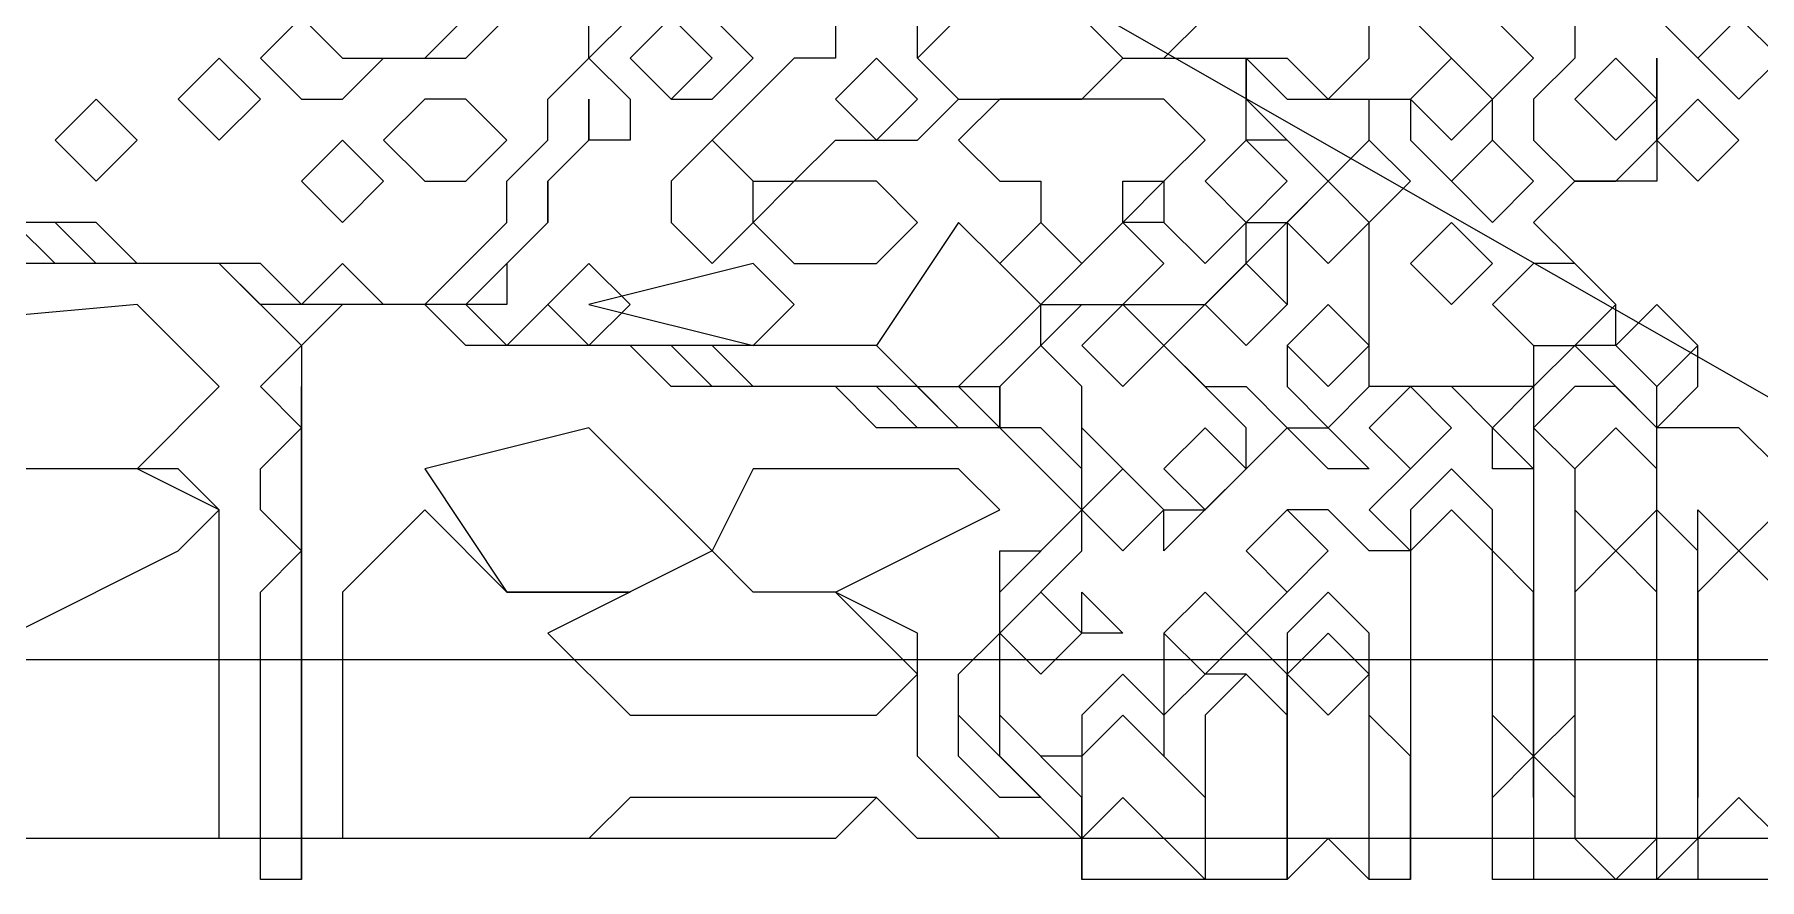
# Model space of a CAD drawing. Extents: x 46 to 224, y 52 to 151.
# Drawn here: x 138.21 to 163.21, y 51.81 to 64.06 of the extents above; entities that cross this region are included whole.
import ezdxf

# ---------------------------------------------------------------- set-up
doc = ezdxf.new("R2010")
doc.units = 0
doc.layers.add('OUTLINE', color=1, linetype='CONTINUOUS')

msp = doc.modelspace()

# ---------------------------------------------------------------- linework, layer by layer
for p, q in [((142.6722, 64.9088), (141.4818, 63.7183)), ((149.8151, 64.9088), (149.8151, 63.7183)), ((158.7437, 63.7183), (157.5532, 64.9088)), ((142.077, 64.3135), (142.6722, 63.7183)), ((143.8627, 63.7183), (144.4579, 64.3135)), ((144.4579, 63.7183), (145.0532, 64.3135)), ((146.8389, 64.3135), (146.2437, 63.7183)), ((146.2437, 63.7183), (146.2437, 64.3135)), ((146.8389, 64.3135), (146.2437, 63.7183)), ((146.2437, 63.7183), (146.2437, 64.3135)), ((147.4341, 64.3135), (146.8389, 63.7183)), ((147.4341, 64.3135), (146.8389, 63.7183)), ((148.0294, 63.7183), (147.4341, 64.3135)), ((148.6246, 63.7183), (148.0294, 64.3135)), ((151.0056, 63.7183), (151.0056, 64.3135)), ((151.6008, 64.3135), (151.0056, 63.7183)), ((153.3865, 64.3135), (153.9818, 63.7183)), ((154.577, 63.7183), (155.1722, 64.3135)), ((157.5532, 63.7183), (157.5532, 64.3135)), ((158.7437, 63.7183), (158.1484, 64.3135)), ((158.7437, 63.7183), (158.1484, 64.3135)), ((159.9341, 63.7183), (159.3389, 64.3135)), ((160.5294, 64.3135), (160.5294, 63.7183)), ((161.7198, 64.3135), (162.3151, 63.7183)), ((162.3151, 63.7183), (162.9103, 64.3135)), ((162.9103, 64.3135), (162.3151, 63.7183)), ((163.5056, 63.7183), (162.9103, 64.3135)), ((140.8865, 63.7183), (140.2913, 63.123)), ((141.4818, 63.123), (140.8865, 63.7183)), ((141.4818, 63.7183), (142.077, 63.123)), ((142.6722, 63.123), (143.2675, 63.7183)), ((142.6722, 63.7183), (143.8627, 63.7183)), ((143.2675, 63.7183), (144.4579, 63.7183)), ((145.6484, 63.123), (146.2437, 63.7183)), ((145.6484, 63.123), (146.2437, 63.7183)), ((146.2437, 63.7183), (146.8389, 63.123)), ((146.2437, 63.7183), (146.8389, 63.123)), ((146.8389, 63.7183), (147.4341, 63.123)), ((146.8389, 63.7183), (147.4341, 63.123)), ((147.4341, 63.123), (148.0294, 63.7183)), ((149.2198, 63.7183), (148.0294, 62.5278)), ((148.0294, 63.123), (148.6246, 63.7183)), ((149.8151, 63.7183), (149.2198, 63.7183)), ((150.4103, 63.7183), (149.8151, 63.123)), ((151.0056, 63.123), (150.4103, 63.7183)), ((151.6008, 63.123), (151.0056, 63.7183)), ((151.0056, 63.7183), (151.6008, 63.123)), ((153.3865, 63.123), (153.9818, 63.7183)), ((153.9818, 63.7183), (156.3627, 63.7183)), ((153.9818, 63.7183), (154.577, 63.7183)), ((155.7675, 62.5278), (155.7675, 63.7183)), ((155.7675, 63.7183), (155.7675, 63.123)), ((155.7675, 62.5278), (155.7675, 63.7183)), ((155.7675, 63.7183), (156.3627, 63.123)), ((155.7675, 62.5278), (155.7675, 63.7183)), ((155.7675, 63.7183), (156.3627, 63.123)), ((156.3627, 63.7183), (156.9579, 63.123)), ((156.9579, 63.123), (157.5532, 63.7183)), ((158.1484, 63.123), (158.7437, 63.7183)), ((158.7437, 63.7183), (158.1484, 63.123)), ((158.1484, 63.123), (158.7437, 63.7183)), ((158.7437, 63.7183), (158.1484, 63.123)), ((158.1484, 63.123), (158.7437, 63.7183)), ((158.7437, 63.7183), (158.1484, 63.123)), ((159.3389, 63.123), (158.7437, 63.7183)), ((159.3389, 63.123), (158.7437, 63.7183)), ((159.3389, 63.123), (158.7437, 63.7183)), ((159.3389, 63.123), (159.9341, 63.7183)), ((160.5294, 63.7183), (159.9341, 63.123)), ((161.1246, 63.7183), (160.5294, 63.123)), ((161.1246, 63.7183), (160.5294, 63.123)), ((161.1246, 63.7183), (160.5294, 63.123)), ((161.7198, 63.123), (161.1246, 63.7183)), ((161.7198, 63.123), (161.1246, 63.7183)), ((161.7198, 63.123), (161.1246, 63.7183)), ((161.7198, 62.5278), (161.7198, 63.7183)), ((161.7198, 63.7183), (161.7198, 61.9326)), ((162.3151, 63.7183), (162.9103, 63.123)), ((162.9103, 63.123), (163.5056, 63.7183)), ((139.1008, 63.123), (138.5056, 62.5278)), ((139.696, 62.5278), (139.1008, 63.123)), ((140.2913, 63.123), (140.8865, 62.5278)), ((140.8865, 62.5278), (141.4818, 63.123)), ((142.077, 63.123), (142.6722, 63.123)), ((143.8627, 63.123), (143.2675, 62.5278)), ((144.4579, 63.123), (143.8627, 63.123)), ((145.0532, 62.5278), (144.4579, 63.123)), ((145.6484, 62.5278), (145.6484, 63.123)), ((145.6484, 62.5278), (145.6484, 63.123)), ((146.2437, 63.123), (146.2437, 62.5278)), ((146.2437, 62.5278), (146.2437, 63.123)), ((146.8389, 63.123), (146.8389, 62.5278)), ((146.8389, 63.123), (146.8389, 62.5278)), ((147.4341, 63.123), (148.0294, 63.123)), ((149.8151, 63.123), (150.4103, 62.5278)), ((150.4103, 62.5278), (151.0056, 63.123)), ((151.0056, 62.5278), (151.6008, 63.123)), ((151.6008, 63.123), (153.3865, 63.123)), ((152.196, 63.123), (151.6008, 62.5278)), ((154.577, 63.123), (152.196, 63.123)), ((155.1722, 62.5278), (154.577, 63.123)), ((155.7675, 63.123), (156.9579, 61.9326)), ((156.3627, 63.123), (158.1484, 63.123)), ((156.3627, 63.123), (158.1484, 63.123)), ((157.5532, 62.5278), (157.5532, 63.123)), ((157.5532, 63.123), (158.1484, 63.123)), ((157.5532, 62.5278), (157.5532, 63.123)), ((157.5532, 63.123), (158.1484, 63.123)), ((158.1484, 63.123), (158.1484, 62.5278)), ((158.1484, 63.123), (158.1484, 62.5278)), ((158.1484, 63.123), (158.7437, 62.5278)), ((158.1484, 63.123), (158.7437, 62.5278)), ((158.7437, 62.5278), (159.3389, 63.123)), ((158.7437, 62.5278), (159.3389, 63.123)), ((159.3389, 62.5278), (159.3389, 63.123)), ((159.3389, 62.5278), (159.3389, 63.123)), ((159.9341, 63.123), (159.9341, 62.5278)), ((160.5294, 63.123), (161.1246, 62.5278)), ((160.5294, 63.123), (161.1246, 62.5278)), ((160.5294, 63.123), (161.1246, 62.5278)), ((161.1246, 62.5278), (161.7198, 63.123)), ((161.1246, 62.5278), (161.7198, 63.123)), ((161.1246, 62.5278), (161.7198, 63.123)), ((162.3151, 63.123), (161.7198, 62.5278)), ((162.9103, 62.5278), (162.3151, 63.123)), ((138.5056, 62.5278), (139.1008, 61.9326)), ((139.1008, 61.9326), (139.696, 62.5278)), ((142.6722, 62.5278), (142.077, 61.9326)), ((143.2675, 61.9326), (142.6722, 62.5278)), ((143.2675, 62.5278), (143.8627, 61.9326)), ((144.4579, 61.9326), (145.0532, 62.5278)), ((145.0532, 61.9326), (145.6484, 62.5278)), ((145.0532, 61.9326), (145.6484, 62.5278)), ((146.2437, 62.5278), (145.6484, 61.9326)), ((145.6484, 61.9326), (146.2437, 62.5278)), ((146.2437, 62.5278), (145.6484, 61.9326)), ((146.2437, 62.5278), (145.6484, 61.9326)), ((146.8389, 62.5278), (146.2437, 62.5278)), ((146.8389, 62.5278), (146.2437, 62.5278)), ((148.0294, 62.5278), (147.4341, 61.9326)), ((148.0294, 62.5278), (148.6246, 61.9326)), ((148.6246, 61.9326), (148.0294, 62.5278)), ((149.2198, 61.9326), (149.8151, 62.5278)), ((149.8151, 62.5278), (151.0056, 62.5278)), ((151.6008, 62.5278), (152.196, 61.9326)), ((154.577, 61.9326), (155.1722, 62.5278)), ((154.577, 59.5516), (157.5532, 62.5278)), ((155.7675, 62.5278), (155.1722, 61.9326)), ((156.3627, 61.9326), (155.7675, 62.5278)), ((156.3627, 62.5278), (155.7675, 62.5278)), ((156.3627, 62.5278), (155.7675, 62.5278)), ((156.3627, 62.5278), (155.7675, 62.5278)), ((156.9579, 61.9326), (156.3627, 62.5278)), ((156.9579, 61.9326), (156.3627, 62.5278)), ((156.9579, 61.9326), (156.3627, 62.5278)), ((157.5532, 62.5278), (156.9579, 61.9326)), ((156.9579, 61.9326), (157.5532, 62.5278)), ((158.1484, 61.9326), (157.5532, 62.5278)), ((158.1484, 62.5278), (158.7437, 61.9326)), ((158.1484, 62.5278), (158.7437, 61.9326)), ((158.7437, 61.9326), (159.3389, 62.5278)), ((159.3389, 62.5278), (158.7437, 61.9326)), ((158.7437, 61.9326), (159.3389, 62.5278)), ((159.9341, 61.9326), (159.3389, 62.5278)), ((159.9341, 62.5278), (160.5294, 61.9326)), ((161.1246, 61.9326), (161.7198, 62.5278)), ((161.7198, 62.5278), (162.3151, 61.9326)), ((162.3151, 61.9326), (162.9103, 62.5278)), ((142.077, 61.9326), (142.6722, 61.3373)), ((142.6722, 61.3373), (143.2675, 61.9326)), ((143.8627, 61.9326), (144.4579, 61.9326)), ((145.0532, 61.3373), (145.0532, 61.9326)), ((145.0532, 61.3373), (145.0532, 61.9326)), ((145.6484, 61.9326), (145.6484, 61.3373)), ((145.6484, 61.3373), (145.6484, 61.9326)), ((145.6484, 61.9326), (145.6484, 61.3373)), ((145.6484, 61.9326), (145.6484, 61.3373)), ((147.4341, 61.9326), (147.4341, 61.3373)), ((148.6246, 61.9326), (149.2198, 61.9326)), ((148.6246, 61.3373), (148.6246, 61.9326)), ((149.2198, 61.9326), (148.6246, 61.3373)), ((150.4103, 61.9326), (149.2198, 61.9326)), ((151.0056, 61.3373), (150.4103, 61.9326)), ((152.196, 61.9326), (152.7913, 61.9326)), ((152.7913, 61.9326), (152.7913, 61.3373)), ((153.9818, 61.3373), (153.9818, 61.9326)), ((153.9818, 61.9326), (154.577, 61.9326)), ((153.9818, 61.3373), (154.577, 61.9326)), ((153.9818, 61.3373), (154.577, 61.9326)), ((153.9818, 61.3373), (154.577, 61.9326)), ((154.577, 61.9326), (154.577, 61.3373)), ((154.577, 61.9326), (154.577, 61.3373)), ((154.577, 61.9326), (154.577, 61.3373)), ((155.1722, 61.9326), (155.7675, 61.3373)), ((155.7675, 61.3373), (156.3627, 61.9326)), ((156.9579, 61.9326), (156.3627, 61.3373)), ((156.3627, 61.3373), (156.9579, 61.9326)), ((156.9579, 61.9326), (156.3627, 61.3373)), ((156.3627, 61.3373), (156.9579, 61.9326)), ((156.9579, 61.9326), (156.3627, 61.3373)), ((156.3627, 61.3373), (156.9579, 61.9326)), ((156.9579, 61.9326), (156.3627, 61.3373)), ((156.9579, 61.9326), (157.5532, 61.3373)), ((157.5532, 61.3373), (156.9579, 61.9326)), ((157.5532, 61.3373), (156.9579, 61.9326)), ((157.5532, 61.3373), (156.9579, 61.9326)), ((157.5532, 61.3373), (156.9579, 61.9326)), ((157.5532, 61.3373), (158.1484, 61.9326)), ((158.7437, 61.9326), (159.3389, 61.3373)), ((159.3389, 61.3373), (159.9341, 61.9326)), ((160.5294, 61.9326), (159.9341, 61.3373)), ((160.5294, 61.9326), (161.1246, 61.9326)), ((161.7198, 61.9326), (160.5294, 61.9326)), ((139.1008, 61.3373), (133.1484, 61.3373)), ((138.5056, 61.3373), (133.7437, 61.3373)), ((138.5056, 60.7421), (137.9103, 61.3373)), ((139.1008, 60.7421), (138.5056, 61.3373)), ((139.696, 60.7421), (139.1008, 61.3373)), ((143.8627, 60.1468), (145.0532, 61.3373)), ((143.8627, 60.1468), (145.0532, 61.3373)), ((144.4579, 60.1468), (145.6484, 61.3373)), ((145.6484, 61.3373), (145.0532, 60.7421)), ((145.6484, 61.3373), (145.0532, 60.7421)), ((145.6484, 61.3373), (145.0532, 60.7421)), ((147.4341, 61.3373), (148.0294, 60.7421)), ((148.0294, 60.7421), (148.6246, 61.3373)), ((148.6246, 61.3373), (149.2198, 60.7421)), ((150.4103, 60.7421), (151.0056, 61.3373)), ((151.6008, 61.3373), (150.4103, 59.5516)), ((152.196, 60.7421), (151.6008, 61.3373)), ((152.7913, 61.3373), (152.196, 60.7421)), ((152.7913, 61.3373), (153.3865, 60.7421)), ((153.3865, 60.7421), (152.7913, 61.3373)), ((153.3865, 60.7421), (153.9818, 61.3373)), ((154.577, 61.3373), (153.9818, 61.3373)), ((154.577, 60.7421), (153.9818, 61.3373)), ((154.577, 60.7421), (153.9818, 61.3373)), ((154.577, 61.3373), (155.1722, 60.7421)), ((154.577, 61.3373), (155.1722, 60.7421)), ((155.1722, 60.7421), (155.7675, 61.3373)), ((155.1722, 60.7421), (155.7675, 61.3373)), ((155.7675, 60.7421), (155.7675, 61.3373)), ((155.7675, 61.3373), (156.3627, 61.3373)), ((155.7675, 61.3373), (156.3627, 61.3373)), ((155.7675, 61.3373), (156.3627, 61.3373)), ((156.3627, 61.3373), (156.3627, 60.1468)), ((156.3627, 61.3373), (156.9579, 60.7421)), ((156.3627, 61.3373), (156.9579, 60.7421)), ((156.3627, 61.3373), (156.9579, 60.7421)), ((156.9579, 60.7421), (157.5532, 61.3373)), ((156.9579, 60.7421), (157.5532, 61.3373)), ((156.9579, 60.7421), (157.5532, 61.3373)), ((157.5532, 60.7421), (157.5532, 61.3373)), ((158.7437, 61.3373), (158.1484, 60.7421)), ((159.3389, 60.7421), (158.7437, 61.3373)), ((159.9341, 61.3373), (160.5294, 60.7421)), ((140.8865, 60.7421), (137.3151, 60.7421)), ((140.8865, 60.7421), (138.5056, 60.7421)), ((141.4818, 60.7421), (139.1008, 60.7421)), ((141.4818, 60.7421), (139.696, 60.7421)), ((141.4818, 60.1468), (140.8865, 60.7421)), ((142.077, 59.5516), (140.8865, 60.7421)), ((142.077, 60.1468), (141.4818, 60.7421)), ((142.077, 60.1468), (141.4818, 60.7421)), ((142.6722, 60.7421), (142.077, 60.1468)), ((143.2675, 60.1468), (142.6722, 60.7421)), ((145.0532, 60.7421), (145.0532, 60.1468)), ((145.0532, 60.7421), (145.0532, 60.1468)), ((145.0532, 60.7421), (145.0532, 60.1468)), ((146.2437, 60.7421), (145.6484, 60.1468)), ((148.6246, 60.7421), (146.2437, 60.1468)), ((148.6246, 60.7421), (146.2437, 60.1468)), ((146.8389, 60.1468), (146.2437, 60.7421)), ((149.2198, 60.1468), (148.6246, 60.7421)), ((149.2198, 60.1468), (148.6246, 60.7421)), ((149.2198, 60.7421), (150.4103, 60.7421)), ((152.7913, 60.1468), (152.196, 60.7421)), ((152.196, 60.7421), (152.7913, 60.1468)), ((152.7913, 60.1468), (153.3865, 60.7421)), ((153.9818, 60.1468), (154.577, 60.7421)), ((153.9818, 60.1468), (154.577, 60.7421)), ((155.7675, 60.7421), (154.577, 59.5516)), ((155.1722, 60.1468), (155.7675, 60.7421)), ((155.7675, 60.7421), (155.1722, 60.1468)), ((156.3627, 60.1468), (155.7675, 60.7421)), ((156.3627, 60.1468), (155.7675, 60.7421)), ((157.5532, 60.1468), (157.5532, 60.7421)), ((158.1484, 60.7421), (158.7437, 60.1468)), ((158.7437, 60.1468), (159.3389, 60.7421)), ((159.9341, 60.7421), (159.3389, 60.1468)), ((159.9341, 60.7421), (159.3389, 60.1468)), ((159.9341, 60.7421), (159.3389, 60.1468)), ((159.9341, 60.7421), (159.3389, 60.1468)), ((160.5294, 60.7421), (159.9341, 60.7421)), ((160.5294, 60.7421), (159.9341, 60.7421)), ((160.5294, 60.7421), (159.9341, 60.7421)), ((160.5294, 60.7421), (159.9341, 60.7421)), ((161.1246, 60.1468), (160.5294, 60.7421)), ((161.1246, 60.1468), (160.5294, 60.7421)), ((161.1246, 60.1468), (160.5294, 60.7421)), ((139.696, 60.1468), (133.1484, 59.5516)), ((139.696, 60.1468), (133.1484, 59.5516)), ((140.8865, 58.9564), (139.696, 60.1468)), ((140.8865, 58.9564), (139.696, 60.1468)), ((143.8627, 60.1468), (141.4818, 60.1468)), ((144.4579, 60.1468), (142.077, 60.1468)), ((142.6722, 60.1468), (142.077, 59.5516)), ((143.8627, 60.1468), (142.6722, 60.1468)), ((144.4579, 60.1468), (143.2675, 60.1468)), ((145.0532, 60.1468), (143.8627, 60.1468)), ((144.4579, 59.5516), (143.8627, 60.1468)), ((144.4579, 59.5516), (143.8627, 60.1468)), ((145.0532, 60.1468), (143.8627, 60.1468)), ((145.0532, 59.5516), (144.4579, 60.1468)), ((145.0532, 60.1468), (144.4579, 60.1468)), ((145.0532, 59.5516), (144.4579, 60.1468)), ((145.6484, 60.1468), (145.0532, 59.5516)), ((146.2437, 59.5516), (145.6484, 60.1468)), ((145.6484, 60.1468), (146.2437, 59.5516)), ((146.2437, 60.1468), (148.6246, 59.5516)), ((146.2437, 60.1468), (148.6246, 59.5516)), ((146.2437, 59.5516), (146.8389, 60.1468)), ((148.6246, 59.5516), (149.2198, 60.1468)), ((148.6246, 59.5516), (149.2198, 60.1468)), ((151.6008, 58.9564), (152.7913, 60.1468)), ((152.196, 58.9564), (153.3865, 60.1468)), ((152.7913, 59.5516), (152.7913, 60.1468)), ((152.7913, 60.1468), (153.9818, 60.1468)), ((152.7913, 59.5516), (152.7913, 60.1468)), ((152.7913, 60.1468), (153.9818, 60.1468)), ((153.3865, 60.1468), (155.1722, 60.1468)), ((153.9818, 60.1468), (153.3865, 59.5516)), ((153.9818, 60.1468), (153.3865, 59.5516)), ((153.9818, 60.1468), (153.3865, 59.5516)), ((154.577, 59.5516), (153.9818, 60.1468)), ((154.577, 59.5516), (153.9818, 60.1468)), ((154.577, 59.5516), (153.9818, 60.1468)), ((155.1722, 60.1468), (155.7675, 59.5516)), ((155.7675, 59.5516), (156.3627, 60.1468)), ((156.9579, 60.1468), (156.3627, 59.5516)), ((156.9579, 60.1468), (156.3627, 59.5516)), ((156.9579, 60.1468), (156.3627, 59.5516)), ((157.5532, 59.5516), (156.9579, 60.1468)), ((157.5532, 59.5516), (156.9579, 60.1468)), ((157.5532, 59.5516), (156.9579, 60.1468)), ((157.5532, 58.9564), (157.5532, 60.1468)), ((159.3389, 60.1468), (159.9341, 59.5516)), ((159.3389, 60.1468), (159.9341, 59.5516)), ((159.3389, 60.1468), (159.9341, 59.5516)), ((159.3389, 60.1468), (159.9341, 59.5516)), ((160.5294, 59.5516), (161.1246, 60.1468)), ((160.5294, 59.5516), (161.1246, 60.1468)), ((161.7198, 60.1468), (161.1246, 59.5516)), ((161.1246, 59.5516), (161.1246, 60.1468)), ((161.7198, 60.1468), (161.1246, 59.5516)), ((161.7198, 60.1468), (161.1246, 59.5516)), ((162.3151, 59.5516), (161.7198, 60.1468)), ((162.3151, 59.5516), (161.7198, 60.1468)), ((162.3151, 59.5516), (161.7198, 60.1468)), ((141.4818, 58.9564), (142.077, 59.5516)), ((142.077, 59.5516), (142.077, 51.8135)), ((147.4341, 59.5516), (144.4579, 59.5516)), ((146.8389, 59.5516), (144.4579, 59.5516)), ((148.0294, 59.5516), (145.0532, 59.5516)), ((150.4103, 59.5516), (146.2437, 59.5516)), ((147.4341, 58.9564), (146.8389, 59.5516)), ((148.0294, 58.9564), (147.4341, 59.5516)), ((148.6246, 58.9564), (148.0294, 59.5516)), ((151.6008, 58.3611), (150.4103, 59.5516)), ((150.4103, 59.5516), (151.0056, 58.9564)), ((152.7913, 59.5516), (152.196, 58.9564)), ((152.196, 58.9564), (152.7913, 59.5516)), ((152.196, 58.9564), (152.7913, 59.5516)), ((153.3865, 58.9564), (152.7913, 59.5516)), ((153.3865, 59.5516), (153.9818, 58.9564)), ((153.3865, 59.5516), (153.9818, 58.9564)), ((153.3865, 59.5516), (153.9818, 58.9564)), ((153.9818, 58.9564), (154.577, 59.5516)), ((153.9818, 58.9564), (154.577, 59.5516)), ((153.9818, 58.9564), (154.577, 59.5516)), ((155.7675, 58.3611), (154.577, 59.5516)), ((154.577, 59.5516), (155.1722, 58.9564)), ((156.3627, 59.5516), (156.3627, 58.9564)), ((156.3627, 59.5516), (156.9579, 58.9564)), ((156.3627, 59.5516), (156.9579, 58.9564)), ((156.9579, 58.9564), (157.5532, 59.5516)), ((156.9579, 58.9564), (157.5532, 59.5516)), ((157.5532, 58.9564), (157.5532, 59.5516)), ((160.5294, 59.5516), (159.9341, 58.9564)), ((159.9341, 59.5516), (159.9341, 58.9564)), ((159.9341, 59.5516), (159.9341, 58.9564)), ((160.5294, 59.5516), (159.9341, 58.9564)), ((159.9341, 59.5516), (160.5294, 59.5516)), ((160.5294, 59.5516), (159.9341, 58.9564)), ((159.9341, 59.5516), (160.5294, 59.5516)), ((161.7198, 58.3611), (160.5294, 59.5516)), ((161.1246, 59.5516), (160.5294, 59.5516)), ((161.1246, 59.5516), (160.5294, 59.5516)), ((161.7198, 58.9564), (161.1246, 59.5516)), ((161.1246, 59.5516), (161.7198, 58.9564)), ((161.7198, 58.9564), (161.1246, 59.5516)), ((161.1246, 59.5516), (161.7198, 58.9564)), ((161.7198, 58.9564), (162.3151, 59.5516)), ((161.7198, 58.9564), (162.3151, 59.5516)), ((162.3151, 58.9564), (162.3151, 59.5516)), ((139.696, 57.7659), (140.8865, 58.9564)), ((139.696, 57.7659), (140.8865, 58.9564)), ((142.077, 58.3611), (141.4818, 58.9564)), ((142.077, 58.9564), (142.077, 51.8135)), ((142.077, 58.3611), (142.077, 58.9564)), ((149.8151, 58.9564), (147.4341, 58.9564)), ((150.4103, 58.9564), (148.0294, 58.9564)), ((151.0056, 58.9564), (148.6246, 58.9564)), ((150.4103, 58.3611), (149.8151, 58.9564)), ((151.0056, 58.3611), (150.4103, 58.9564)), ((151.0056, 58.9564), (151.6008, 58.9564)), ((151.6008, 58.3611), (151.0056, 58.9564)), ((152.196, 58.3611), (151.6008, 58.9564)), ((151.6008, 58.9564), (152.196, 58.9564)), ((152.196, 58.3611), (151.6008, 58.9564)), ((151.6008, 58.9564), (152.196, 58.9564)), ((152.196, 58.9564), (152.196, 58.3611)), ((152.196, 58.3611), (152.196, 58.9564)), ((153.3865, 56.5754), (153.3865, 58.9564)), ((155.1722, 58.9564), (155.7675, 58.9564)), ((155.7675, 58.9564), (156.3627, 58.3611)), ((156.3627, 58.9564), (156.9579, 58.3611)), ((157.5532, 58.9564), (156.9579, 58.3611)), ((156.9579, 58.3611), (157.5532, 58.9564)), ((156.9579, 58.3611), (157.5532, 58.9564)), ((159.9341, 58.9564), (157.5532, 58.9564)), ((158.1484, 58.9564), (157.5532, 58.3611)), ((158.1484, 58.9564), (157.5532, 58.3611)), ((158.1484, 58.9564), (157.5532, 58.3611)), ((158.7437, 58.9564), (158.1484, 58.9564)), ((158.7437, 58.3611), (158.1484, 58.9564)), ((158.7437, 58.3611), (158.1484, 58.9564)), ((159.3389, 58.3611), (158.7437, 58.9564)), ((159.9341, 58.9564), (159.3389, 58.3611)), ((159.9341, 58.9564), (159.9341, 52.4088)), ((159.9341, 58.9564), (159.9341, 53.004)), ((160.5294, 58.9564), (159.9341, 58.3611)), ((160.5294, 58.9564), (159.9341, 58.3611)), ((159.9341, 58.9564), (159.9341, 53.004)), ((161.1246, 58.9564), (160.5294, 58.9564)), ((161.1246, 58.9564), (160.5294, 58.9564)), ((161.7198, 58.3611), (161.1246, 58.9564)), ((161.7198, 58.3611), (161.1246, 58.9564)), ((161.7198, 58.3611), (162.3151, 58.9564)), ((161.7198, 57.1707), (161.7198, 58.9564)), ((161.7198, 57.1707), (161.7198, 58.9564)), ((141.4818, 57.7659), (142.077, 58.3611)), ((142.077, 51.8135), (142.077, 58.3611)), ((146.2437, 58.3611), (143.8627, 57.7659)), ((146.2437, 58.3611), (143.8627, 57.7659)), ((148.0294, 56.5754), (146.2437, 58.3611)), ((148.0294, 56.5754), (146.2437, 58.3611)), ((152.196, 58.3611), (150.4103, 58.3611)), ((152.196, 58.3611), (151.0056, 58.3611)), ((152.196, 58.3611), (151.6008, 58.3611)), ((152.196, 58.3611), (151.6008, 58.3611)), ((153.3865, 57.1707), (152.196, 58.3611)), ((152.7913, 58.3611), (152.196, 58.3611)), ((153.3865, 57.1707), (152.196, 58.3611)), ((153.3865, 57.1707), (152.196, 58.3611)), ((153.3865, 57.1707), (152.196, 58.3611)), ((152.7913, 58.3611), (152.196, 58.3611)), ((153.3865, 57.7659), (152.7913, 58.3611)), ((153.3865, 57.7659), (152.7913, 58.3611)), ((153.9818, 57.7659), (153.3865, 58.3611)), ((153.3865, 58.3611), (154.577, 57.1707)), ((156.3627, 58.3611), (154.577, 56.5754)), ((155.1722, 58.3611), (154.577, 57.7659)), ((155.7675, 57.7659), (155.1722, 58.3611)), ((155.7675, 57.7659), (155.7675, 58.3611)), ((156.9579, 57.7659), (156.3627, 58.3611)), ((156.3627, 58.3611), (156.9579, 58.3611)), ((156.9579, 58.3611), (157.5532, 57.7659)), ((157.5532, 58.3611), (158.1484, 57.7659)), ((157.5532, 58.3611), (158.1484, 57.7659)), ((157.5532, 58.3611), (158.1484, 57.7659)), ((158.1484, 57.7659), (158.7437, 58.3611)), ((158.1484, 57.7659), (158.7437, 58.3611)), ((159.3389, 58.3611), (159.9341, 57.7659)), ((159.3389, 57.7659), (159.3389, 58.3611)), ((159.9341, 58.3611), (159.9341, 51.8135)), ((159.9341, 58.3611), (160.5294, 57.7659)), ((161.1246, 58.3611), (160.5294, 57.7659)), ((161.7198, 57.7659), (161.1246, 58.3611)), ((161.7198, 51.8135), (161.7198, 58.3611)), ((162.9103, 58.3611), (161.7198, 58.3611)), ((161.7198, 51.8135), (161.7198, 58.3611)), ((161.7198, 57.7659), (161.7198, 58.3611)), ((163.5056, 57.7659), (162.9103, 58.3611)), ((140.2913, 57.7659), (137.3151, 57.7659)), ((140.8865, 57.1707), (139.696, 57.7659)), ((140.8865, 57.1707), (139.696, 57.7659)), ((140.8865, 57.1707), (140.2913, 57.7659)), ((141.4818, 57.1707), (141.4818, 57.7659)), ((143.8627, 57.7659), (145.0532, 55.9802)), ((143.8627, 57.7659), (145.0532, 55.9802)), ((148.6246, 57.7659), (148.0294, 56.5754)), ((148.6246, 57.7659), (148.0294, 56.5754)), ((151.6008, 57.7659), (148.6246, 57.7659)), ((151.6008, 57.7659), (148.6246, 57.7659)), ((152.196, 57.1707), (151.6008, 57.7659)), ((152.196, 57.1707), (151.6008, 57.7659)), ((153.9818, 57.7659), (153.3865, 57.1707)), ((153.3865, 57.1707), (153.9818, 57.7659)), ((153.9818, 57.7659), (153.3865, 57.1707)), ((153.3865, 57.1707), (153.3865, 57.7659)), ((153.3865, 57.1707), (153.3865, 57.7659)), ((154.577, 57.1707), (153.9818, 57.7659)), ((154.577, 57.1707), (153.9818, 57.7659)), ((154.577, 57.7659), (155.1722, 57.1707)), ((155.1722, 57.1707), (155.7675, 57.7659)), ((155.1722, 57.1707), (155.7675, 57.7659)), ((157.5532, 57.7659), (156.9579, 57.7659)), ((158.1484, 57.7659), (157.5532, 57.1707)), ((158.7437, 57.7659), (158.1484, 57.1707)), ((158.7437, 57.7659), (158.1484, 57.1707)), ((158.7437, 57.7659), (158.1484, 57.1707)), ((158.7437, 57.7659), (158.1484, 57.1707)), ((159.3389, 57.1707), (158.7437, 57.7659)), ((159.3389, 57.1707), (158.7437, 57.7659)), ((159.3389, 57.1707), (158.7437, 57.7659)), ((159.3389, 57.1707), (158.7437, 57.7659)), ((159.9341, 57.7659), (159.3389, 57.7659)), ((160.5294, 57.7659), (160.5294, 54.1945)), ((160.5294, 57.7659), (160.5294, 57.1707)), ((161.7198, 52.4088), (161.7198, 57.7659)), ((161.7198, 57.1707), (161.7198, 57.7659)), ((140.2913, 56.5754), (140.8865, 57.1707)), ((140.8865, 52.4088), (140.8865, 57.1707)), ((140.8865, 52.4088), (140.8865, 57.1707)), ((142.077, 56.5754), (141.4818, 57.1707)), ((143.8627, 57.1707), (142.6722, 55.9802)), ((143.8627, 57.1707), (142.6722, 55.9802)), ((145.0532, 55.9802), (143.8627, 57.1707)), ((145.0532, 55.9802), (143.8627, 57.1707)), ((149.8151, 55.9802), (152.196, 57.1707)), ((149.8151, 55.9802), (152.196, 57.1707)), ((152.196, 55.9802), (153.3865, 57.1707)), ((152.196, 55.9802), (153.3865, 57.1707)), ((152.196, 55.9802), (153.3865, 57.1707)), ((152.196, 55.9802), (153.3865, 57.1707)), ((152.196, 55.9802), (153.3865, 57.1707)), ((152.7913, 56.5754), (153.3865, 57.1707)), ((153.3865, 57.1707), (153.9818, 56.5754)), ((153.9818, 56.5754), (154.577, 57.1707)), ((154.577, 56.5754), (154.577, 57.1707)), ((154.577, 57.1707), (155.1722, 57.1707)), ((156.3627, 57.1707), (155.7675, 56.5754)), ((156.3627, 57.1707), (155.7675, 56.5754)), ((156.3627, 57.1707), (155.7675, 56.5754)), ((156.9579, 57.1707), (156.3627, 57.1707)), ((156.9579, 56.5754), (156.3627, 57.1707)), ((156.9579, 56.5754), (156.3627, 57.1707)), ((157.5532, 56.5754), (156.9579, 57.1707)), ((157.5532, 57.1707), (158.1484, 56.5754)), ((158.1484, 57.1707), (158.1484, 51.8135)), ((158.1484, 57.1707), (158.1484, 51.8135)), ((158.1484, 57.1707), (158.1484, 51.8135)), ((158.7437, 57.1707), (158.1484, 56.5754)), ((158.7437, 57.1707), (158.1484, 56.5754)), ((158.1484, 57.1707), (158.1484, 51.8135)), ((159.3389, 56.5754), (158.7437, 57.1707)), ((159.3389, 56.5754), (158.7437, 57.1707)), ((159.3389, 54.1945), (159.3389, 57.1707)), ((159.3389, 56.5754), (159.3389, 57.1707)), ((159.3389, 51.8135), (159.3389, 57.1707)), ((159.3389, 56.5754), (159.3389, 57.1707)), ((160.5294, 57.1707), (161.1246, 56.5754)), ((161.1246, 56.5754), (161.7198, 57.1707)), ((162.3151, 56.5754), (161.7198, 57.1707)), ((162.3151, 56.5754), (161.7198, 57.1707)), ((162.3151, 53.004), (162.3151, 57.1707)), ((162.3151, 57.1707), (162.9103, 56.5754)), ((162.9103, 56.5754), (163.5056, 57.1707)), ((137.9103, 55.3849), (140.2913, 56.5754)), ((141.4818, 55.9802), (142.077, 56.5754)), ((148.0294, 56.5754), (145.6484, 55.3849)), ((148.6246, 55.9802), (148.0294, 56.5754)), ((152.196, 55.3849), (153.3865, 56.5754)), ((152.196, 55.3849), (152.196, 56.5754)), ((152.196, 56.5754), (152.7913, 56.5754)), ((155.7675, 56.5754), (156.3627, 55.9802)), ((155.7675, 56.5754), (156.3627, 55.9802)), ((155.7675, 56.5754), (156.3627, 55.9802)), ((156.3627, 55.9802), (156.9579, 56.5754)), ((156.3627, 55.9802), (156.9579, 56.5754)), ((158.1484, 56.5754), (157.5532, 56.5754)), ((158.1484, 56.5754), (158.1484, 51.8135)), ((158.1484, 56.5754), (158.1484, 51.8135)), ((159.9341, 55.9802), (159.3389, 56.5754)), ((159.3389, 51.8135), (159.3389, 56.5754)), ((159.3389, 51.8135), (159.3389, 56.5754)), ((159.9341, 55.9802), (159.3389, 56.5754)), ((161.1246, 56.5754), (160.5294, 55.9802)), ((161.7198, 55.9802), (161.1246, 56.5754)), ((162.9103, 56.5754), (162.3151, 55.9802)), ((162.3151, 52.4088), (162.3151, 56.5754)), ((162.3151, 52.4088), (162.3151, 56.5754)), ((163.5056, 55.9802), (162.9103, 56.5754)), ((141.4818, 51.8135), (141.4818, 55.9802)), ((142.6722, 55.9802), (142.6722, 52.4088)), ((142.6722, 55.9802), (142.6722, 52.4088)), ((145.0532, 55.9802), (146.8389, 55.9802)), ((146.8389, 55.9802), (145.0532, 55.9802)), ((145.0532, 55.9802), (146.8389, 55.9802)), ((146.8389, 55.9802), (145.0532, 55.9802)), ((149.2198, 55.9802), (148.6246, 55.9802)), ((149.8151, 55.9802), (149.2198, 55.9802)), ((151.0056, 55.3849), (149.8151, 55.9802)), ((151.0056, 55.3849), (149.8151, 55.9802)), ((151.0056, 54.7897), (149.8151, 55.9802)), ((152.196, 53.5992), (152.196, 55.9802)), ((152.7913, 55.9802), (152.196, 55.3849)), ((152.196, 54.1945), (152.196, 55.9802)), ((152.7913, 55.9802), (152.196, 55.3849)), ((152.196, 53.5992), (152.196, 55.9802)), ((152.196, 55.3849), (152.196, 55.9802)), ((152.196, 54.1945), (152.196, 55.9802)), ((152.7913, 55.9802), (152.196, 55.3849)), ((153.3865, 55.3849), (152.7913, 55.9802)), ((153.3865, 55.3849), (152.7913, 55.9802)), ((153.3865, 55.3849), (152.7913, 55.9802)), ((153.3865, 55.9802), (153.9818, 55.3849)), ((153.3865, 55.3849), (153.3865, 55.9802)), ((155.1722, 55.9802), (154.577, 55.3849)), ((155.1722, 55.9802), (154.577, 55.3849)), ((155.1722, 55.9802), (154.577, 55.3849)), ((156.3627, 54.7897), (155.1722, 55.9802)), ((155.7675, 55.3849), (155.1722, 55.9802)), ((155.7675, 55.3849), (155.1722, 55.9802)), ((156.3627, 55.9802), (155.7675, 55.3849)), ((156.9579, 55.9802), (156.3627, 55.3849)), ((156.9579, 55.9802), (156.3627, 55.3849)), ((156.9579, 55.9802), (156.3627, 55.3849)), ((156.9579, 55.9802), (156.3627, 55.3849)), ((156.9579, 55.9802), (156.3627, 55.3849)), ((157.5532, 55.3849), (156.9579, 55.9802)), ((157.5532, 55.3849), (156.9579, 55.9802)), ((157.5532, 55.3849), (156.9579, 55.9802)), ((157.5532, 55.3849), (156.9579, 55.9802)), ((157.5532, 55.3849), (156.9579, 55.9802)), ((159.9341, 53.004), (159.9341, 55.9802)), ((159.9341, 53.004), (159.9341, 55.9802)), ((160.5294, 55.9802), (160.5294, 52.4088)), ((161.7198, 55.3849), (161.7198, 55.9802)), ((162.3151, 55.9802), (162.3151, 53.004)), ((145.6484, 55.3849), (146.8389, 54.1945)), ((151.0056, 53.5992), (151.0056, 55.3849)), ((151.0056, 53.5992), (151.0056, 55.3849)), ((151.6008, 54.7897), (152.196, 55.3849)), ((151.6008, 54.7897), (152.196, 55.3849)), ((152.196, 54.1945), (152.196, 55.3849)), ((152.196, 55.3849), (152.7913, 54.7897)), ((152.196, 55.3849), (152.7913, 54.7897)), ((152.196, 55.3849), (152.7913, 54.7897)), ((152.7913, 54.7897), (153.3865, 55.3849)), ((152.7913, 54.7897), (153.3865, 55.3849)), ((152.7913, 54.7897), (153.3865, 55.3849)), ((153.9818, 55.3849), (153.3865, 55.3849)), ((154.577, 55.3849), (154.577, 54.1945)), ((154.577, 55.3849), (155.1722, 54.7897)), ((154.577, 55.3849), (155.1722, 54.7897)), ((155.1722, 54.7897), (155.7675, 55.3849)), ((155.1722, 54.7897), (155.7675, 55.3849)), ((155.7675, 55.3849), (156.3627, 54.7897)), ((156.3627, 55.3849), (156.3627, 51.8135)), ((156.3627, 55.3849), (156.3627, 51.8135)), ((156.3627, 55.3849), (156.3627, 51.8135)), ((156.3627, 55.3849), (156.3627, 51.8135)), ((156.9579, 55.3849), (156.3627, 54.7897)), ((156.3627, 55.3849), (156.3627, 51.8135)), ((157.5532, 54.7897), (156.9579, 55.3849)), ((157.5532, 51.8135), (157.5532, 55.3849)), ((157.5532, 54.1945), (157.5532, 55.3849)), ((157.5532, 51.8135), (157.5532, 55.3849)), ((157.5532, 51.8135), (157.5532, 55.3849)), ((157.5532, 54.1945), (157.5532, 55.3849)), ((161.7198, 52.4088), (161.7198, 55.3849)), ((150.4103, 54.1945), (151.0056, 54.7897)), ((151.6008, 54.1945), (151.6008, 54.7897)), ((151.6008, 53.5992), (151.6008, 54.7897)), ((153.9818, 54.7897), (153.3865, 54.1945)), ((154.577, 54.1945), (153.9818, 54.7897)), ((155.1722, 54.7897), (154.577, 54.1945)), ((155.1722, 54.7897), (154.577, 54.1945)), ((155.7675, 54.7897), (155.1722, 54.1945)), ((155.7675, 54.7897), (155.1722, 54.7897)), ((155.7675, 54.7897), (155.1722, 54.7897)), ((156.3627, 54.1945), (155.7675, 54.7897)), ((156.3627, 54.1945), (155.7675, 54.7897)), ((156.3627, 54.1945), (155.7675, 54.7897)), ((156.3627, 54.7897), (156.3627, 53.5992)), ((156.3627, 53.5992), (156.3627, 54.7897)), ((156.3627, 54.7897), (156.9579, 54.1945)), ((156.9579, 54.1945), (157.5532, 54.7897)), ((146.8389, 54.1945), (150.4103, 54.1945)), ((153.3865, 52.4088), (151.6008, 54.1945)), ((152.7913, 53.5992), (152.196, 54.1945)), ((153.3865, 53.004), (152.196, 54.1945)), ((153.3865, 53.004), (152.196, 54.1945)), ((153.3865, 54.1945), (153.3865, 53.5992)), ((153.9818, 54.1945), (153.3865, 53.5992)), ((153.9818, 54.1945), (153.3865, 53.5992)), ((155.1722, 53.004), (153.9818, 54.1945)), ((155.1722, 53.004), (153.9818, 54.1945)), ((154.577, 54.1945), (154.577, 53.5992)), ((154.577, 54.1945), (154.577, 53.5992)), ((155.1722, 54.1945), (155.1722, 51.8135)), ((156.3627, 51.8135), (156.3627, 54.1945)), ((156.3627, 51.8135), (156.3627, 54.1945)), ((156.3627, 51.8135), (156.3627, 54.1945)), ((158.1484, 53.5992), (157.5532, 54.1945)), ((158.1484, 53.5992), (157.5532, 54.1945)), ((159.9341, 53.5992), (159.3389, 54.1945)), ((160.5294, 54.1945), (159.9341, 53.5992)), ((152.196, 52.4088), (151.0056, 53.5992)), ((152.196, 52.4088), (151.0056, 53.5992)), ((152.196, 53.004), (151.6008, 53.5992)), ((153.3865, 52.4088), (152.196, 53.5992)), ((153.3865, 52.4088), (152.196, 53.5992)), ((153.3865, 53.5992), (152.7913, 53.5992)), ((153.3865, 53.5992), (153.3865, 51.8135)), ((153.3865, 53.5992), (153.3865, 51.8135)), ((154.577, 53.5992), (155.1722, 53.004)), ((154.577, 53.5992), (155.1722, 53.004)), ((158.1484, 51.8135), (158.1484, 53.5992)), ((158.1484, 51.8135), (158.1484, 53.5992)), ((159.3389, 53.004), (159.9341, 53.5992)), ((159.9341, 53.5992), (160.5294, 53.004)), ((142.077, 53.004), (142.077, 51.8135)), ((142.077, 52.4088), (142.077, 53.004)), ((146.8389, 53.004), (146.2437, 52.4088)), ((150.4103, 53.004), (146.8389, 53.004)), ((150.4103, 53.004), (149.8151, 52.4088)), ((151.0056, 52.4088), (150.4103, 53.004)), ((151.0056, 52.4088), (150.4103, 53.004)), ((152.7913, 53.004), (152.196, 53.004)), ((153.3865, 52.4088), (152.7913, 53.004)), ((153.9818, 53.004), (153.3865, 52.4088)), ((153.3865, 51.8135), (153.3865, 53.004)), ((153.3865, 51.8135), (153.3865, 53.004)), ((155.1722, 51.8135), (153.9818, 53.004)), ((159.3389, 52.4088), (159.3389, 53.004)), ((160.5294, 53.004), (160.5294, 52.4088)), ((162.9103, 53.004), (162.3151, 52.4088)), ((162.9103, 53.004), (162.3151, 52.4088)), ((163.5056, 52.4088), (162.9103, 53.004)), ((163.5056, 52.4088), (162.9103, 53.004)), ((149.8151, 52.4088), (46.8389, 52.4088)), ((146.2437, 52.4088), (126.6008, 52.4088)), ((142.6722, 52.4088), (140.8865, 52.4088)), ((142.6722, 52.4088), (140.8865, 52.4088)), ((142.077, 51.8135), (142.077, 52.4088)), ((169.4579, 52.4088), (151.0056, 52.4088)), ((189.1008, 52.4088), (151.0056, 52.4088)), ((169.4579, 52.4088), (152.196, 52.4088)), ((169.4579, 52.4088), (152.196, 52.4088)), ((153.3865, 52.4088), (153.3865, 51.8135)), ((153.3865, 51.8135), (153.3865, 52.4088)), ((153.3865, 51.8135), (153.3865, 52.4088)), ((153.3865, 51.8135), (153.3865, 52.4088)), ((153.3865, 51.8135), (153.3865, 52.4088)), ((156.9579, 52.4088), (156.3627, 51.8135)), ((157.5532, 51.8135), (156.9579, 52.4088)), ((159.9341, 52.4088), (159.3389, 52.4088)), ((160.5294, 52.4088), (161.1246, 51.8135)), ((160.5294, 52.4088), (161.1246, 51.8135)), ((161.1246, 51.8135), (161.7198, 52.4088)), ((161.1246, 51.8135), (161.7198, 52.4088)), ((161.7198, 51.8135), (162.3151, 52.4088)), ((161.7198, 51.8135), (162.3151, 52.4088)), ((162.3151, 52.4088), (162.3151, 51.8135)), ((162.3151, 52.4088), (162.3151, 51.8135)), ((142.077, 51.8135), (141.4818, 51.8135)), ((156.3627, 51.8135), (153.3865, 51.8135)), ((156.3627, 51.8135), (153.3865, 51.8135)), ((156.3627, 51.8135), (153.3865, 51.8135)), ((158.1484, 51.8135), (157.5532, 51.8135)), ((158.1484, 51.8135), (157.5532, 51.8135)), ((158.1484, 51.8135), (157.5532, 51.8135)), ((158.1484, 51.8135), (157.5532, 51.8135)), ((159.9341, 51.8135), (159.3389, 51.8135)), ((165.2913, 51.8135), (159.3389, 51.8135)), ((165.8865, 51.8135), (159.3389, 51.8135)), ((163.5056, 51.8135), (161.7198, 51.8135)), ((162.3151, 51.8135), (161.7198, 51.8135)), ((165.2913, 51.8135), (161.7198, 51.8135)), ((162.3151, 51.8135), (161.7198, 51.8135))]:
    msp.add_line(p, q)
at = {"layer": 'OUTLINE', "color": 1}
for p, q in [((135, 75), (170, 55)), ((50, 55), (220, 55))]:
    msp.add_line(p, q, dxfattribs=at)

doc.saveas('drawing.dxf')
